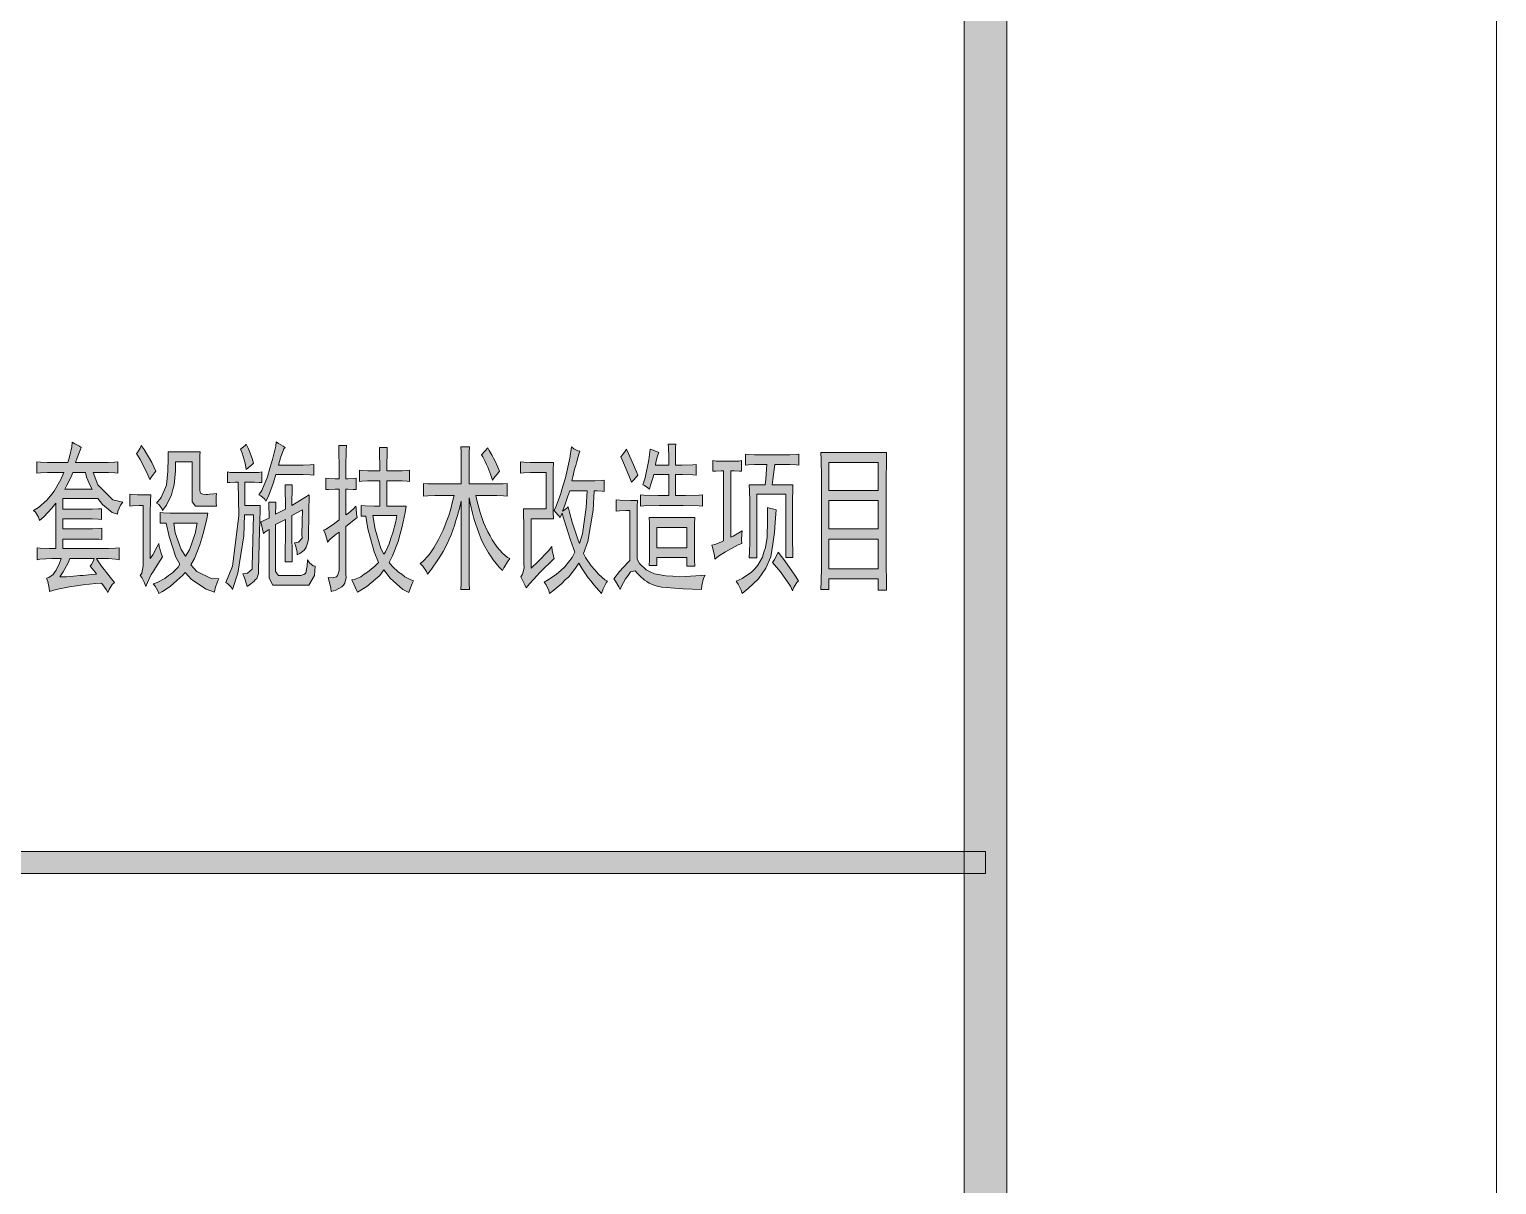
# Model space of a CAD drawing. Header units: millimetres. Extents: x 261 to 114907, y 32 to 1998430.
# Drawn here: x 111462 to 114907, y 1935762 to 1938473 of the extents above; entities that cross this region are included whole.
import ezdxf

# ---------------------------------------------------------------- set-up
doc = ezdxf.new("R2010")
doc.units = ezdxf.units.MM

msp = doc.modelspace()

# ---------------------------------------------------------------- hatches: boundary and pattern name
h = msp.add_hatch(color=0)
h.dxf.hatch_style = 2
h.paths.add_polyline_path([(113756.8, 1928283.3), (113656.8, 1928383.3), (113656.8, 1997179.3), (113756.8, 1997279.2)])
h = msp.add_hatch(color=0)
h.paths.add_polyline_path([(111584.1, 1937492), (111581.1, 1937485.5), (111574.6, 1937467.9), (111570.8, 1937456.7), (111639.3, 1937456.7), (111647.5, 1937456.7), (111662.5, 1937457.1), (111669.9, 1937458), (111669.9, 1937431.3), (111663, 1937432.1), (111647.9, 1937433), (111639.3, 1937433), (111611.7, 1937433), (111622.9, 1937404.1), (111657.8, 1937369.2), (111681.5, 1937363.2), (111675.9, 1937356.3), (111669.9, 1937342.5), (111669, 1937335.2), (111656.5, 1937339.5), (111633.7, 1937358), (111623.3, 1937372.2), (111540.6, 1937372.2), (111540.6, 1937346.8), (111602.2, 1937346.8), (111609.5, 1937346.8), (111624.2, 1937347.7), (111631.5, 1937348.1), (111631.5, 1937323.1), (111624.2, 1937324), (111609.5, 1937324.4), (111602.2, 1937324.4), (111540.6, 1937324.4), (111540.6, 1937300.7), (111603.9, 1937300.7), (111610.8, 1937300.7), (111625.1, 1937301.5), (111632.4, 1937302.4), (111632.4, 1937275.7), (111625.1, 1937276.6), (111610.8, 1937277), (111603.9, 1937277), (111540.6, 1937277), (111540.6, 1937255), (111640.6, 1937255), (111647.9, 1937255), (111664.3, 1937255.4), (111673.3, 1937256.3), (111673.3, 1937228.3), (111664.7, 1937229.6), (111648.3, 1937231.3), (111640.6, 1937231.3), (111619.9, 1937231.3), (111624.6, 1937223.5), (111634.1, 1937210.2), (111638.4, 1937204.6), (111643.2, 1937198.6), (111654.8, 1937183.5), (111661.7, 1937174.9), (111656.9, 1937170.1), (111649.2, 1937158.5), (111646.6, 1937151.2), (111642.7, 1937158.5), (111635, 1937169.7), (111631.5, 1937173.1), (111618.2, 1937172.7), (111588.9, 1937169.7), (111572.9, 1937167.5), (111556.5, 1937164.9), (111525.1, 1937158.5), (111509.6, 1937154.2), (111508.7, 1937161.5), (111505.3, 1937177), (111502.2, 1937185.2), (111508.3, 1937186.5), (111517.8, 1937193.4), (111521.6, 1937198.6), (111525.5, 1937203.7), (111533.3, 1937220.1), (111537.1, 1937231.3), (111515.2, 1937231.3), (111486.7, 1937229.6), (111480.3, 1937228.3), (111480.3, 1937256.3), (111487.2, 1937255.4), (111509.6, 1937255), (111524.7, 1937255), (111524.7, 1937361.4), (111515.2, 1937349.8), (111496.2, 1937329.1), (111486.3, 1937320.1), (111483.7, 1937328.3), (111476.8, 1937340.3), (111472.1, 1937343.8), (111483.3, 1937350.7), (111503.1, 1937367.9), (111511.7, 1937378.7), (111520.3, 1937389.5), (111536.3, 1937416.6), (111543.2, 1937433), (111512.2, 1937433), (111504.8, 1937433), (111488, 1937432.1), (111479.4, 1937431.3), (111479.4, 1937458), (111488, 1937457.1), (111504.8, 1937456.7), (111512.2, 1937456.7), (111552.2, 1937456.7), (111556.5, 1937470), (111562.1, 1937493.7), (111563, 1937504.1), (111569, 1937500.2), (111579.8, 1937494.6)])
h.paths.add_polyline_path([(111533.7, 1937188.2), (111549.6, 1937188.6), (111573.3, 1937190.4), (111580.7, 1937191.2), (111588.4, 1937191.7), (111607.8, 1937193.4), (111619.9, 1937194.2), (111616.4, 1937199.4), (111608.7, 1937208.9), (111604.8, 1937213.2), (111607.8, 1937217.1), (111613, 1937226.1), (111614.7, 1937231.3), (111557.4, 1937231.3), (111553.5, 1937221.4), (111541.5, 1937199.8)])
h.paths.add_polyline_path([(111610, 1937394.2), (111604.8, 1937402.4), (111596.6, 1937421.8), (111594, 1937433), (111563.9, 1937433), (111560, 1937422.6), (111550.5, 1937403.2), (111545.3, 1937394.2)])
h = msp.add_hatch(color=0)
h.dxf.hatch_style = 2
h.paths.add_polyline_path([(112062.4, 1937492), (112059.4, 1937488.6), (112052.1, 1937467.9), (112046.9, 1937450.6), (112096.9, 1937450.6), (112105.1, 1937450.6), (112121.5, 1937451.5), (112129.7, 1937451.9), (112129.7, 1937426.9), (112121.5, 1937427.8), (112105.1, 1937428.2), (112096.9, 1937428.2), (112040.9, 1937428.2), (112035.3, 1937409.3), (112023.7, 1937377.8), (112017.6, 1937366.2), (112014.6, 1937371.4), (112006, 1937378.7), (112000.8, 1937380.8), (112008.1, 1937391.2), (112021.1, 1937422.6), (112027.1, 1937443.3), (112033.1, 1937464), (112040.5, 1937495), (112041.8, 1937505.4), (112047.4, 1937501.1), (112057.7, 1937494.6)])
h = msp.add_hatch(color=0)
h.dxf.hatch_style = 2
h.paths.add_polyline_path([(111725, 1937496.8), (111731.9, 1937486.8), (111749.6, 1937456.7), (111759.5, 1937436), (111756.1, 1937432.1), (111749.2, 1937422.6), (111745.3, 1937416.6), (111738, 1937433.4), (111722, 1937464), (111713.4, 1937477.4), (111716, 1937480.4), (111722, 1937489.9)])
h = msp.add_hatch(color=0)
h.dxf.hatch_style = 2
h.paths.add_polyline_path([(111860.3, 1937354.1), (111852.6, 1937354.1), (111844.8, 1937364.5), (111844.4, 1937374.8), (111844.4, 1937458), (111805.2, 1937458), (111805.2, 1937437.3), (111802.2, 1937404.5), (111799.1, 1937392.9), (111796.1, 1937380.8), (111784.1, 1937356.3), (111774.6, 1937343.8), (111772.9, 1937348.9), (111766, 1937358), (111760.4, 1937361.4), (111771.6, 1937374.4), (111784.5, 1937403.2), (111785.8, 1937419.6), (111787.5, 1937436), (111788.4, 1937467), (111787.9, 1937481.7), (111862.9, 1937481.7), (111862.5, 1937473.1), (111862.1, 1937450.6), (111862.1, 1937437.3), (111862.1, 1937397.2), (111862.1, 1937391.2), (111864.2, 1937384.3), (111866.8, 1937383), (111869.4, 1937382.1), (111876.3, 1937381.3), (111880.6, 1937381.7), (111885.3, 1937382.1), (111895.2, 1937383), (111901.3, 1937383.9), (111900.4, 1937376.5), (111900.4, 1937361.4), (111901.3, 1937354.1)])
h = msp.add_hatch(color=0)
h.dxf.hatch_style = 2
h.paths.add_polyline_path([(111971.5, 1937499.8), (111976.3, 1937488.6), (111984.9, 1937466.2), (111988.3, 1937455), (111984.4, 1937451.5), (111975.8, 1937444.2), (111971.5, 1937440.3), (111968.5, 1937455), (111961.6, 1937478.7), (111958.2, 1937487.7), (111961.6, 1937490.7), (111968.5, 1937496.8)])
h = msp.add_hatch(color=0)
h.dxf.hatch_style = 2
h.paths.add_polyline_path([(112228.8, 1937354.1), (112229.2, 1937348.9), (112230.5, 1937335.6), (112231.4, 1937327.4), (112224.9, 1937322.2), (112212.4, 1937311.9), (112205.5, 1937306.7), (112205.5, 1937195.5), (112205.9, 1937186.5), (112202.9, 1937173.1), (112199.5, 1937168.8), (112195.6, 1937164.5), (112181.4, 1937156.8), (112170.6, 1937154.2), (112169.7, 1937161.5), (112166.3, 1937177.9), (112163.7, 1937186.5), (112172.8, 1937186.1), (112183.5, 1937188.6), (112185.7, 1937191.7), (112187.4, 1937195.1), (112189.6, 1937202.9), (112189.6, 1937207.2), (112189.6, 1937293.4), (112182.2, 1937288.2), (112168.4, 1937276.6), (112162, 1937269.7), (112160.7, 1937277.8), (112155.9, 1937292.1), (112152.9, 1937297.7), (112157.2, 1937299.4), (112175.8, 1937311), (112189.6, 1937321.8), (112189.6, 1937394.2), (112180.1, 1937394.2), (112164.6, 1937393.3), (112158.5, 1937392.9), (112158.5, 1937419.6), (112164.6, 1937418.8), (112180.1, 1937417.9), (112189.6, 1937417.9), (112189.6, 1937444.6), (112189.1, 1937483.8), (112188.7, 1937496.8), (112206.4, 1937496.8), (112205.9, 1937485.5), (112205.5, 1937446.3), (112205.5, 1937417.9), (112210.2, 1937417.9), (112222.3, 1937418.8), (112229.6, 1937419.6), (112229.6, 1937392.9), (112222.3, 1937393.3), (112210.2, 1937394.2), (112205.5, 1937394.2), (112205.5, 1937333.4), (112211.5, 1937337.7), (112223.2, 1937348.1)])
h = msp.add_hatch(color=0)
h.paths.add_polyline_path([(112241.3, 1937355.8), (112250.3, 1937355), (112272.3, 1937354.1), (112284.8, 1937354.1), (112284.8, 1937413.6), (112264.1, 1937413.6), (112256.4, 1937413.6), (112243, 1937412.7), (112237.4, 1937412.3), (112237.4, 1937438.6), (112244.3, 1937438.1), (112256.8, 1937437.3), (112262.4, 1937437.3), (112284.8, 1937437.3), (112284.8, 1937448.5), (112284.4, 1937476.1), (112283.9, 1937492), (112302.5, 1937492), (112302, 1937478.7), (112301.6, 1937451.5), (112301.6, 1937437.3), (112332.6, 1937437.3), (112337.8, 1937437.3), (112349, 1937438.1), (112355, 1937438.6), (112355, 1937412.3), (112349, 1937412.7), (112337.8, 1937413.6), (112332.6, 1937413.6), (112301.6, 1937413.6), (112301.6, 1937354.1), (112346.8, 1937354.1), (112344.7, 1937339.5), (112337.8, 1937306.7), (112332.6, 1937289), (112327.9, 1937271.4), (112315, 1937237.8), (112306.8, 1937222.3), (112314.1, 1937213.2), (112328.7, 1937199.4), (112336.5, 1937194.2), (112343.8, 1937188.6), (112357.6, 1937181.3), (112364.1, 1937179.2), (112360.6, 1937172.7), (112355.5, 1937158.5), (112353.3, 1937151.2), (112338.7, 1937158.5), (112309.4, 1937185.2), (112294.7, 1937204.6), (112285.2, 1937191.7), (112254.2, 1937165.8), (112232.2, 1937152.4), (112230.5, 1937156.8), (112223.6, 1937171), (112218.9, 1937180.9), (112225.3, 1937182.2), (112240.4, 1937188.6), (112248.2, 1937194.2), (112256.4, 1937199.4), (112273.2, 1937213.2), (112282.2, 1937222.3), (112271.9, 1937246.8), (112257.2, 1937300.7), (112252.5, 1937330.4), (112241.3, 1937330.4)])
h.paths.add_polyline_path([(112268.8, 1937332.1), (112274.4, 1937300.3), (112287.4, 1937255), (112294.7, 1937241.6), (112298.6, 1937247.2), (112306.8, 1937265.8), (112311.1, 1937278.7), (112315.4, 1937291.2), (112322.3, 1937317.9), (112324.9, 1937332.1)])
h = msp.add_hatch(color=0)
h.dxf.hatch_style = 2
h.paths.add_polyline_path([(112476.1, 1937406.3), (112476.1, 1937434.3), (112476.1, 1937451.9), (112475.7, 1937481.7), (112475.3, 1937493.7), (112495.5, 1937493.7), (112495.1, 1937480.4), (112494.6, 1937450.6), (112494.6, 1937434.3), (112494.6, 1937406.3), (112550.7, 1937406.3), (112558.4, 1937406.3), (112574.8, 1937406.7), (112583.8, 1937407.6), (112583.8, 1937377.8), (112575.2, 1937378.7), (112559.3, 1937379.5), (112551.5, 1937379.5), (112510.6, 1937379.5), (112513.6, 1937365.3), (112520.5, 1937339.5), (112524.4, 1937327.4), (112528.7, 1937315.8), (112538.2, 1937294.2), (112543.8, 1937284.3), (112548.9, 1937274.8), (112560.6, 1937258), (112567, 1937251.1), (112573.1, 1937244.2), (112584.7, 1937233.9), (112589.9, 1937231.3), (112584.7, 1937223.5), (112576.1, 1937209.8), (112573.1, 1937202.9), (112564.9, 1937211.1), (112551.1, 1937227.9), (112545.5, 1937236.5), (112539.9, 1937244.7), (112528.7, 1937265.3), (112523.1, 1937277), (112517.9, 1937289), (112509.3, 1937313.2), (112505.9, 1937325.2), (112502.4, 1937337.7), (112496.8, 1937361.4), (112494.6, 1937373.5), (112494.6, 1937210.2), (112494.6, 1937199.4), (112495.1, 1937173.1), (112495.5, 1937158.5), (112475.3, 1937158.5), (112475.7, 1937173.1), (112476.1, 1937199.4), (112476.1, 1937210.2), (112476.1, 1937366.2), (112473.5, 1937355), (112467.1, 1937332.1), (112463.6, 1937320.1), (112460.2, 1937308.4), (112452.4, 1937286.9), (112448.1, 1937277), (112443.8, 1937267.5), (112433.5, 1937247.7), (112427.4, 1937237.8), (112421.4, 1937227.9), (112406.3, 1937205.9), (112396.8, 1937194.2), (112394.2, 1937200.7), (112385.6, 1937213.2), (112380, 1937219.2), (112386.1, 1937224.4), (112399, 1937238.6), (112405.4, 1937247.2), (112411.9, 1937256.3), (112423.1, 1937276.1), (112428.3, 1937286.9), (112433.5, 1937297.7), (112442.5, 1937320.5), (112446.8, 1937332.6), (112450.7, 1937345.1), (112456.7, 1937368.3), (112459.3, 1937379.5), (112421.8, 1937379.5), (112414.5, 1937379.5), (112397.7, 1937378.7), (112387.8, 1937377.8), (112387.8, 1937407.6), (112397.7, 1937406.7), (112414.1, 1937406.3), (112421, 1937406.3)])
h = msp.add_hatch(color=0)
h.dxf.hatch_style = 2
h.paths.add_polyline_path([(112538.2, 1937490.7), (112542, 1937484.7), (112548.5, 1937473.1), (112551.5, 1937467), (112555, 1937461), (112561.9, 1937445.5), (112565.7, 1937436), (112560.1, 1937429.1), (112552, 1937418.8), (112549.8, 1937414.9), (112545.5, 1937426.9), (112538.2, 1937445.5), (112535.2, 1937451.9), (112532.1, 1937458.8), (112527, 1937470), (112523.9, 1937474.3)])
h = msp.add_hatch(color=0)
h.paths.add_polyline_path([(112763.5, 1937242.9), (112767.8, 1937233.5), (112781.2, 1937214.1), (112789.8, 1937204.6), (112798.4, 1937194.7), (112813.5, 1937181.3), (112819.6, 1937177.9), (112816.5, 1937174), (112809.2, 1937159.8), (112805.3, 1937149.4), (112799.7, 1937155.5), (112787.2, 1937169.7), (112780.8, 1937177.9), (112774.3, 1937186.1), (112760.1, 1937207.2), (112751.9, 1937220.5), (112744.6, 1937208.9), (112728.6, 1937188.6), (112720.4, 1937180.9), (112712.3, 1937172.7), (112693.7, 1937156.8), (112683.4, 1937149.4), (112681.7, 1937156.3), (112675.2, 1937169.7), (112670.9, 1937176.1), (112680.4, 1937180.9), (112699.8, 1937194.2), (112709.7, 1937202.9), (112719.6, 1937211.9), (112736.4, 1937233.5), (112742.9, 1937246), (112739.4, 1937255), (112732.1, 1937276.6), (112727.8, 1937289), (112723.9, 1937301.5), (112716.1, 1937326.1), (112712.7, 1937337.7), (112708.4, 1937327.4), (112704.1, 1937332.6), (112696.7, 1937340.8), (112694.2, 1937343.8), (112698.5, 1937352.8), (112708.8, 1937381.3), (112714.8, 1937401.1), (112720.9, 1937420.5), (112731.2, 1937467), (112735.1, 1937493.7), (112740.3, 1937489), (112750.2, 1937483.8), (112754.5, 1937483.4), (112751.9, 1937476.1), (112747.2, 1937459.3), (112745, 1937449.8), (112742.4, 1937440.7), (112738.1, 1937422.6), (112736, 1937413.6), (112780.3, 1937413.6), (112789.8, 1937413.6), (112805.3, 1937414.4), (112811.4, 1937414.9), (112811.4, 1937388.2), (112807.1, 1937389), (112795.4, 1937389.9), (112788.5, 1937389.9), (112785.9, 1937344.6), (112773.5, 1937271)])
h.paths.add_polyline_path([(112713.6, 1937342.5), (112717.9, 1937344.6), (112724.3, 1937349.8), (112726.9, 1937352.8), (112730.4, 1937340.3), (112736.8, 1937316.2), (112740.3, 1937304.6), (112744.1, 1937292.9), (112750.6, 1937274), (112753.6, 1937266.6), (112761, 1937289), (112769.6, 1937350.7), (112771.7, 1937389.9), (112730.8, 1937389.9), (112726.5, 1937377.8), (112718.3, 1937354.1)])
h = msp.add_hatch(color=0)
h.dxf.hatch_style = 2
h.paths.add_polyline_path([(112890.7, 1937426.9), (112887.2, 1937422.6), (112879.5, 1937414.4), (112875.6, 1937410.6), (112869.5, 1937426.1), (112857, 1937455.8), (112850.6, 1937470), (112854.5, 1937474.3), (112860.9, 1937483.4), (112863.9, 1937487.7), (112874.7, 1937464), (112888.1, 1937433.4)])
h = msp.add_hatch(color=0)
h.dxf.hatch_style = 2
h.paths.add_polyline_path([(112939.8, 1937480.4), (112937.2, 1937472.2), (112933.3, 1937457.1), (112932.5, 1937450.6), (112963.1, 1937450.6), (112963.1, 1937468.3), (112962.6, 1937492.9), (112962.2, 1937499.8), (112979.9, 1937499.8), (112979.4, 1937492), (112979, 1937467.9), (112979, 1937450.6), (112994.9, 1937450.6), (113019.5, 1937451.5), (113027.7, 1937451.9), (113027.7, 1937426.9), (113019.9, 1937427.8), (112995.4, 1937428.2), (112979, 1937428.2), (112979, 1937379.5), (113002.3, 1937379.5), (113034.6, 1937380), (113042.8, 1937380.8), (113042.8, 1937354.1), (113034.6, 1937355), (112997.5, 1937355.8), (112969.1, 1937355.8), (112941.1, 1937355.8), (112904.9, 1937355), (112897.1, 1937354.1), (112897.1, 1937380.8), (112904.9, 1937380), (112938.1, 1937379.5), (112963.1, 1937379.5), (112963.1, 1937428.2), (112928.2, 1937428.2), (112925.6, 1937420), (112920.4, 1937403.2), (112918.2, 1937394.2), (112914.4, 1937397.2), (112906.2, 1937402.4), (112902.3, 1937404.5), (112907.9, 1937420.9), (112916.5, 1937462.7), (112920, 1937487.7), (112924.7, 1937486.4), (112934.2, 1937482.5)])
h = msp.add_hatch(color=0)
h.dxf.hatch_style = 2
h.paths.add_polyline_path([(113240.6, 1937474.3), (113247.5, 1937474.3), (113262.1, 1937475.2), (113269, 1937476.1), (113269, 1937450.6), (113262.1, 1937451.5), (113247.5, 1937451.9), (113240.6, 1937451.9), (113212.1, 1937451.9), (113210.8, 1937440.3), (113207.8, 1937416.6), (113205.7, 1937404.5), (113254.8, 1937404.5), (113254.4, 1937393.3), (113253.9, 1937369.2), (113253.9, 1937355.8), (113253.9, 1937281.7), (113253.9, 1937271.8), (113254.4, 1937248.1), (113254.8, 1937233.9), (113238, 1937233.9), (113238, 1937382.6), (113170.3, 1937382.6), (113170.3, 1937232.6), (113152.2, 1937232.6), (113153.1, 1937246), (113153.5, 1937269.7), (113153.5, 1937280), (113153.5, 1937355.8), (113153.5, 1937367), (113153.1, 1937391.2), (113152.2, 1937404.5), (113189.7, 1937404.5), (113191, 1937417.5), (113192.7, 1937441.2), (113193.2, 1937451.9), (113171.2, 1937451.9), (113164.3, 1937451.9), (113150.5, 1937451.5), (113143.6, 1937450.6), (113143.6, 1937476.1), (113150.5, 1937475.2), (113164.3, 1937474.3), (113171.2, 1937474.3)])
h = msp.add_hatch(color=0)
h.paths.add_polyline_path([(113474.6, 1937480.4), (113474.1, 1937458.8), (113473.7, 1937417.9), (113473.7, 1937398.9), (113473.7, 1937225.3), (113473.7, 1937214.1), (113474.1, 1937180), (113474.6, 1937156.8), (113455.2, 1937156.8), (113455.2, 1937183.5), (113339.2, 1937183.5), (113339.2, 1937158.5), (113320.7, 1937158.5), (113321.1, 1937178.3), (113321.6, 1937210.2), (113321.6, 1937222.3), (113321.6, 1937398.9), (113321.6, 1937423.1), (113321.1, 1937464), (113320.7, 1937480.4)])
h.paths.add_polyline_path([(113455.2, 1937207.2), (113455.2, 1937277), (113339.2, 1937277), (113339.2, 1937207.2)])
h.paths.add_polyline_path([(113455.2, 1937300.7), (113455.2, 1937367.5), (113339.2, 1937367.5), (113339.2, 1937300.7)])
h.paths.add_polyline_path([(113455.2, 1937391.2), (113455.2, 1937456.7), (113339.2, 1937456.7), (113339.2, 1937391.2)])
h = msp.add_hatch(color=0)
h.dxf.hatch_style = 2
h.paths.add_polyline_path([(112008.1, 1937409.3), (112002.1, 1937409.7), (111990.5, 1937410.6), (111984.9, 1937410.6), (111968.1, 1937410.6), (111968.1, 1937355.8), (112004.3, 1937355.8), (112003.8, 1937346.8), (112003, 1937317.1), (112002.5, 1937296.4), (112000, 1937204.6), (112000, 1937196.4), (111996.5, 1937184.3), (111992.6, 1937180.9), (111989.2, 1937177), (111979.3, 1937169.7), (111973.2, 1937165.8), (111971.9, 1937171), (111967.2, 1937186.1), (111963.3, 1937195.5), (111974.1, 1937196.8), (111984.9, 1937205.9), (111984.9, 1937213.2), (111988.3, 1937333.4), (111967.2, 1937333.4), (111965.5, 1937284.3), (111951.7, 1937196.8), (111939.2, 1937158.5), (111935.7, 1937163.7), (111928, 1937171.8), (111923.3, 1937174.9), (111938.8, 1937213.2), (111953.8, 1937331.3), (111952.6, 1937410.6), (111945.7, 1937410.6), (111932.7, 1937409.7), (111927.1, 1937409.3), (111927.1, 1937434.3), (111934, 1937433.4), (111954.3, 1937433), (111967.2, 1937433), (111980.1, 1937433), (112000.8, 1937433.4), (112008.1, 1937434.3)])
h = msp.add_hatch(color=0)
h.dxf.hatch_style = 2
h.paths.add_polyline_path([(112692.4, 1937456.7), (112692, 1937439.4), (112691.6, 1937405.4), (112691.6, 1937388.2), (112691.6, 1937371.4), (112692, 1937339.5), (112692.4, 1937324.4), (112639.9, 1937324.4), (112639.9, 1937208.9), (112656.2, 1937223.5), (112680.8, 1937249), (112688.6, 1937259.3), (112689.9, 1937250.3), (112692.4, 1937236.5), (112694.2, 1937231.3), (112685.5, 1937223.1), (112669.2, 1937206.7), (112661, 1937198.6), (112653.2, 1937190.4), (112636.9, 1937172.7), (112628.2, 1937162.8), (112625.6, 1937169.7), (112619.2, 1937182.2), (112615.7, 1937188.2), (112619.6, 1937194.2), (112623.5, 1937209.8), (112623.1, 1937219.2), (112623.1, 1937300.7), (112623.1, 1937311), (112622.6, 1937335.2), (112622.2, 1937348.1), (112675.2, 1937348.1), (112675.2, 1937433), (112645.9, 1937433), (112638.6, 1937433), (112623.1, 1937432.1), (112614.9, 1937431.3), (112614.9, 1937458), (112623.1, 1937457.1), (112638.6, 1937456.7), (112645.9, 1937456.7)])
h = msp.add_hatch(color=0)
h.dxf.hatch_style = 2
h.paths.add_polyline_path([(113134.6, 1937266.6), (113126.4, 1937263.2), (113110.4, 1937255), (113103.5, 1937251.1), (113096.2, 1937247.2), (113080.3, 1937236.5), (113071.6, 1937229.6), (113070.4, 1937238.6), (113066.9, 1937255), (113064.3, 1937262.3), (113071.6, 1937264.5), (113085.4, 1937269.7), (113091.9, 1937272.7), (113091.9, 1937437.3), (113086.3, 1937437.3), (113073.8, 1937436.4), (113066.9, 1937436), (113066.9, 1937461), (113074.7, 1937460.1), (113091.9, 1937459.7), (113101.8, 1937459.7), (113111.3, 1937459.7), (113127.7, 1937460.1), (113133.7, 1937461), (113133.7, 1937436), (113129, 1937436.4), (113116.5, 1937437.3), (113108.7, 1937437.3), (113108.7, 1937281.7), (113114.7, 1937283.9), (113128.1, 1937291.2), (113135.4, 1937296.4), (113134.6, 1937289), (113134.1, 1937274)])
h = msp.add_hatch(color=0)
h.dxf.hatch_style = 2
h.paths.add_polyline_path([(112024.9, 1937326.1), (112024.9, 1937334.3), (112024.5, 1937352.8), (112024.1, 1937363.2), (112040.9, 1937363.2), (112040.5, 1937353.7), (112040, 1937339.5), (112040, 1937335.2), (112063.3, 1937346.8), (112063.3, 1937361), (112062.9, 1937389.9), (112062.4, 1937404.5), (112079.2, 1937404.5), (112078.8, 1937391.2), (112078.4, 1937367), (112078.4, 1937355.8), (112119.3, 1937380.8), (112118.9, 1937369.6), (112118.5, 1937350.7), (112118.5, 1937342.5), (112117.6, 1937277), (112116.3, 1937269.7), (112112.4, 1937258), (112109.4, 1937254.1), (112106.4, 1937249.8), (112096.9, 1937242.9), (112090.9, 1937239.9), (112090.9, 1937247.2), (112087.4, 1937261.5), (112084.4, 1937268.4), (112093.9, 1937269.7), (112102.5, 1937279.1), (112102.1, 1937287.3), (112103.4, 1937345.5), (112078.4, 1937332.1), (112078.4, 1937292.1), (112078.8, 1937237.8), (112079.2, 1937223.5), (112062.4, 1937223.5), (112062.9, 1937241.6), (112063.3, 1937291.2), (112063.3, 1937323.1), (112040, 1937311), (112040, 1937210.2), (112040, 1937200.7), (112047.4, 1937191.2), (112055.1, 1937191.2), (112096, 1937191.2), (112099.9, 1937191.2), (112106.4, 1937193.4), (112109, 1937195.5), (112111.6, 1937197.7), (112114.6, 1937214.1), (112115.4, 1937228.3), (112119.7, 1937221.4), (112128.4, 1937214.1), (112133.5, 1937213.2), (112131.4, 1937191.2), (112118.5, 1937168.8), (112107.7, 1937168.8), (112042.6, 1937168.8), (112033.6, 1937168.8), (112024.9, 1937185.2), (112024.9, 1937201.6), (112024.9, 1937299.4), (112021.9, 1937297.7), (112015, 1937293.4), (112011.6, 1937290.3), (112006, 1937317.1)])
h = msp.add_hatch(color=0)
h.dxf.hatch_style = 2
h.paths.add_polyline_path([(111747, 1937380.8), (111746.6, 1937367.5), (111746.1, 1937337.7), (111746.1, 1937321.8), (111746.1, 1937231.3), (111752.2, 1937239.9), (111761.7, 1937258), (111766, 1937266.6), (111767.3, 1937259.3), (111771.6, 1937243.8), (111774.6, 1937235.6), (111769, 1937226.6), (111758.2, 1937209.8), (111753.5, 1937201.6), (111748.3, 1937193.4), (111739.7, 1937175.3), (111735.8, 1937165.8), (111732.4, 1937174), (111725.9, 1937186.5), (111722.4, 1937191.2), (111725.9, 1937196.8), (111729.3, 1937214.1), (111729.3, 1937225.3), (111729.3, 1937355.8), (111719.9, 1937355.8), (111704.3, 1937355), (111698.3, 1937354.1), (111698.3, 1937382.6), (111703.9, 1937381.7), (111716, 1937380.8), (111722.4, 1937380.8)])
h = msp.add_hatch(color=0)
h.dxf.hatch_style = 2
h.paths.add_polyline_path([(112834.6, 1937183.5), (112848, 1937200.7), (112867, 1937222.3), (112872.1, 1937226.6), (112872.1, 1937343.8), (112863.5, 1937343.8), (112847.6, 1937342.9), (112840.2, 1937342.5), (112840.2, 1937369.2), (112848.9, 1937368.3), (112873.9, 1937367.5), (112889.8, 1937367.5), (112889.4, 1937353.7), (112888.9, 1937331.3), (112888.9, 1937323.1), (112888.9, 1937229.6), (112895, 1937219.2), (112910.5, 1937204.6), (112920, 1937199.8), (112929.9, 1937195.5), (112956.2, 1937190.4), (112972.5, 1937189.5), (112989.3, 1937188.6), (113026.8, 1937190.4), (113048.4, 1937192.5), (113044.9, 1937185.2), (113040.6, 1937168), (113040.2, 1937158.5), (112997.5, 1937159.8), (112946.7, 1937163.7), (112938.9, 1937165.8), (112930.7, 1937168), (112917.4, 1937173.6), (112912.2, 1937177), (112906.6, 1937180.5), (112895.8, 1937189.9), (112890.2, 1937196.4), (112884.6, 1937202.4), (112873.4, 1937200.3), (112867.8, 1937191.7), (112861.8, 1937183.5), (112852.3, 1937166.7), (112848.9, 1937158.5), (112845.8, 1937164.9), (112838.5, 1937177.9)])
h = msp.add_hatch(color=0)
h.paths.add_polyline_path([(111769.4, 1937339.5), (111776.7, 1937338.6), (111792.7, 1937337.7), (111801.3, 1937337.7), (111881.5, 1937337.7), (111878.9, 1937324.4), (111871.5, 1937295.1), (111866.8, 1937279.1), (111862.1, 1937263.2), (111849.6, 1937231.7), (111841.4, 1937216.2), (111855.6, 1937200.7), (111888.8, 1937184.3), (111907.3, 1937183.5), (111903.9, 1937177), (111898.3, 1937161.5), (111896.5, 1937152.4), (111877.6, 1937159.3), (111843.1, 1937182.2), (111828, 1937198.6), (111822.4, 1937192.5), (111808.6, 1937179.6), (111800.4, 1937172.7), (111792.7, 1937165.4), (111775, 1937154.2), (111766, 1937149.4), (111764.2, 1937155.5), (111757.3, 1937166.7), (111752.6, 1937171.8), (111762.1, 1937174.9), (111780.6, 1937184.3), (111789.2, 1937191.2), (111798.3, 1937197.7), (111811.2, 1937211.1), (111815.5, 1937217.9), (111806, 1937234.8), (111790.1, 1937283), (111783.6, 1937314), (111769.4, 1937314)])
h.paths.add_polyline_path([(111828.9, 1937236.9), (111837.9, 1937252), (111851.7, 1937290.3), (111856.5, 1937314), (111801.3, 1937314), (111804.7, 1937291.2), (111818.5, 1937252.4)])
h = msp.add_hatch(color=0)
h.dxf.hatch_style = 2
h.paths.add_polyline_path([(113215.6, 1937345.5), (113214.7, 1937336.4), (113213, 1937315.8), (113212.1, 1937303.7), (113211.3, 1937292.1), (113207.8, 1937265.3), (113205.2, 1937250.3), (113203.1, 1937235.6), (113191.4, 1937208.5), (113182.8, 1937196.4), (113173.8, 1937183.9), (113150.1, 1937160.6), (113135.4, 1937149.4), (113133.3, 1937156.8), (113126.4, 1937171), (113121.2, 1937177.9), (113135.9, 1937184.3), (113157.8, 1937199.4), (113165.2, 1937207.2), (113172.5, 1937215.4), (113183.3, 1937234.8), (113186.7, 1937246), (113190.1, 1937257.2), (113194, 1937281.3), (113194.5, 1937294.2), (113194.9, 1937307.1), (113195.3, 1937335.6), (113195.3, 1937351.1), (113199.6, 1937349.8), (113210, 1937346.8)])
h = msp.add_hatch(color=0)
h.paths.add_polyline_path([(113024.2, 1937327.4), (113023.8, 1937312.7), (113023.4, 1937283.9), (113023.4, 1937269.7), (113023.4, 1937255.4), (113023.8, 1937227.4), (113024.2, 1937213.2), (113005.7, 1937213.2), (113005.7, 1937233.9), (112935.5, 1937233.9), (112935.5, 1937214.9), (112917.4, 1937214.9), (112917.8, 1937228.7), (112918.2, 1937257.2), (112918.2, 1937271.4), (112918.2, 1937285.2), (112917.8, 1937313.6), (112917.4, 1937327.4)])
h.paths.add_polyline_path([(113005.7, 1937256.3), (113005.7, 1937303.7), (112935.5, 1937303.7), (112935.5, 1937256.3)])
h = msp.add_hatch(color=0)
h.dxf.hatch_style = 2
h.paths.add_polyline_path([(113219.9, 1937246), (113235.8, 1937226.1), (113259.5, 1937192.5), (113268.1, 1937179.2), (113263.8, 1937174.9), (113256.5, 1937162.8), (113253.9, 1937155.5), (113249.2, 1937166.7), (113225.5, 1937199.8), (113206.5, 1937222.3), (113211.3, 1937228.7), (113217.7, 1937240.8)])
h = msp.add_hatch(color=0)
h.dxf.hatch_style = 2
h.paths.add_polyline_path([(107700.3, 1936492.3), (107700.3, 1936544), (113706.8, 1936544), (113706.8, 1936492.3)])

# ---------------------------------------------------------------- linework, layer by layer
at = {"color": 0, "lineweight": 0}
for points in [[(114906.9, 1927132.8), (114906.9, 1998429.8), (13963.2, 1998429.8), (13963.2, 1927132.8)], [(113756.8, 1928283.3), (113656.8, 1928383.3), (113656.8, 1997179.3), (113756.8, 1997279.2)], [(111584.1, 1937492), (111581.1, 1937485.5), (111574.6, 1937467.9), (111570.8, 1937456.7), (111639.3, 1937456.7), (111647.5, 1937456.7), (111662.5, 1937457.1), (111669.9, 1937458), (111669.9, 1937431.3), (111663, 1937432.1), (111647.9, 1937433), (111639.3, 1937433), (111611.7, 1937433), (111622.9, 1937404.1), (111657.8, 1937369.2), (111681.5, 1937363.2), (111675.9, 1937356.3), (111669.9, 1937342.5), (111669, 1937335.2), (111656.5, 1937339.5), (111633.7, 1937358), (111623.3, 1937372.2), (111540.6, 1937372.2), (111540.6, 1937346.8), (111602.2, 1937346.8), (111609.5, 1937346.8), (111624.2, 1937347.7), (111631.5, 1937348.1), (111631.5, 1937323.1), (111624.2, 1937324), (111609.5, 1937324.4), (111602.2, 1937324.4), (111540.6, 1937324.4), (111540.6, 1937300.7), (111603.9, 1937300.7), (111610.8, 1937300.7), (111625.1, 1937301.5), (111632.4, 1937302.4), (111632.4, 1937275.7), (111625.1, 1937276.6), (111610.8, 1937277), (111603.9, 1937277), (111540.6, 1937277), (111540.6, 1937255), (111640.6, 1937255), (111647.9, 1937255), (111664.3, 1937255.4), (111673.3, 1937256.3), (111673.3, 1937228.3), (111664.7, 1937229.6), (111648.3, 1937231.3), (111640.6, 1937231.3), (111619.9, 1937231.3), (111624.6, 1937223.5), (111634.1, 1937210.2), (111638.4, 1937204.6), (111643.2, 1937198.6), (111654.8, 1937183.5), (111661.7, 1937174.9), (111656.9, 1937170.1), (111649.2, 1937158.5), (111646.6, 1937151.2), (111642.7, 1937158.5), (111635, 1937169.7), (111631.5, 1937173.1), (111618.2, 1937172.7), (111588.9, 1937169.7), (111572.9, 1937167.5), (111556.5, 1937164.9), (111525.1, 1937158.5), (111509.6, 1937154.2), (111508.7, 1937161.5), (111505.3, 1937177), (111502.2, 1937185.2), (111508.3, 1937186.5), (111517.8, 1937193.4), (111521.6, 1937198.6), (111525.5, 1937203.7), (111533.3, 1937220.1), (111537.1, 1937231.3), (111515.2, 1937231.3), (111486.7, 1937229.6), (111480.3, 1937228.3), (111480.3, 1937256.3), (111487.2, 1937255.4), (111509.6, 1937255), (111524.7, 1937255), (111524.7, 1937361.4), (111515.2, 1937349.8), (111496.2, 1937329.1), (111486.3, 1937320.1), (111483.7, 1937328.3), (111476.8, 1937340.3), (111472.1, 1937343.8), (111483.3, 1937350.7), (111503.1, 1937367.9), (111511.7, 1937378.7), (111520.3, 1937389.5), (111536.3, 1937416.6), (111543.2, 1937433), (111512.2, 1937433), (111504.8, 1937433), (111488, 1937432.1), (111479.4, 1937431.3), (111479.4, 1937458), (111488, 1937457.1), (111504.8, 1937456.7), (111512.2, 1937456.7), (111552.2, 1937456.7), (111556.5, 1937470), (111562.1, 1937493.7), (111563, 1937504.1), (111569, 1937500.2), (111579.8, 1937494.6)], [(112062.4, 1937492), (112059.4, 1937488.6), (112052.1, 1937467.9), (112046.9, 1937450.6), (112096.9, 1937450.6), (112105.1, 1937450.6), (112121.5, 1937451.5), (112129.7, 1937451.9), (112129.7, 1937426.9), (112121.5, 1937427.8), (112105.1, 1937428.2), (112096.9, 1937428.2), (112040.9, 1937428.2), (112035.3, 1937409.3), (112023.7, 1937377.8), (112017.6, 1937366.2), (112014.6, 1937371.4), (112006, 1937378.7), (112000.8, 1937380.8), (112008.1, 1937391.2), (112021.1, 1937422.6), (112027.1, 1937443.3), (112033.1, 1937464), (112040.5, 1937495), (112041.8, 1937505.4), (112047.4, 1937501.1), (112057.7, 1937494.6)], [(111725, 1937496.8), (111731.9, 1937486.8), (111749.6, 1937456.7), (111759.5, 1937436), (111756.1, 1937432.1), (111749.2, 1937422.6), (111745.3, 1937416.6), (111738, 1937433.4), (111722, 1937464), (111713.4, 1937477.4), (111716, 1937480.4), (111722, 1937489.9)], [(111860.3, 1937354.1), (111852.6, 1937354.1), (111844.8, 1937364.5), (111844.4, 1937374.8), (111844.4, 1937458), (111805.2, 1937458), (111805.2, 1937437.3), (111802.2, 1937404.5), (111799.1, 1937392.9), (111796.1, 1937380.8), (111784.1, 1937356.3), (111774.6, 1937343.8), (111772.9, 1937348.9), (111766, 1937358), (111760.4, 1937361.4), (111771.6, 1937374.4), (111784.5, 1937403.2), (111785.8, 1937419.6), (111787.5, 1937436), (111788.4, 1937467), (111787.9, 1937481.7), (111862.9, 1937481.7), (111862.5, 1937473.1), (111862.1, 1937450.6), (111862.1, 1937437.3), (111862.1, 1937397.2), (111862.1, 1937391.2), (111864.2, 1937384.3), (111866.8, 1937383), (111869.4, 1937382.1), (111876.3, 1937381.3), (111880.6, 1937381.7), (111885.3, 1937382.1), (111895.2, 1937383), (111901.3, 1937383.9), (111900.4, 1937376.5), (111900.4, 1937361.4), (111901.3, 1937354.1)], [(111971.5, 1937499.8), (111976.3, 1937488.6), (111984.9, 1937466.2), (111988.3, 1937455), (111984.4, 1937451.5), (111975.8, 1937444.2), (111971.5, 1937440.3), (111968.5, 1937455), (111961.6, 1937478.7), (111958.2, 1937487.7), (111961.6, 1937490.7), (111968.5, 1937496.8)], [(112228.8, 1937354.1), (112229.2, 1937348.9), (112230.5, 1937335.6), (112231.4, 1937327.4), (112224.9, 1937322.2), (112212.4, 1937311.9), (112205.5, 1937306.7), (112205.5, 1937195.5), (112205.9, 1937186.5), (112202.9, 1937173.1), (112199.5, 1937168.8), (112195.6, 1937164.5), (112181.4, 1937156.8), (112170.6, 1937154.2), (112169.7, 1937161.5), (112166.3, 1937177.9), (112163.7, 1937186.5), (112172.8, 1937186.1), (112183.5, 1937188.6), (112185.7, 1937191.7), (112187.4, 1937195.1), (112189.6, 1937202.9), (112189.6, 1937207.2), (112189.6, 1937293.4), (112182.2, 1937288.2), (112168.4, 1937276.6), (112162, 1937269.7), (112160.7, 1937277.8), (112155.9, 1937292.1), (112152.9, 1937297.7), (112157.2, 1937299.4), (112175.8, 1937311), (112189.6, 1937321.8), (112189.6, 1937394.2), (112180.1, 1937394.2), (112164.6, 1937393.3), (112158.5, 1937392.9), (112158.5, 1937419.6), (112164.6, 1937418.8), (112180.1, 1937417.9), (112189.6, 1937417.9), (112189.6, 1937444.6), (112189.1, 1937483.8), (112188.7, 1937496.8), (112206.4, 1937496.8), (112205.9, 1937485.5), (112205.5, 1937446.3), (112205.5, 1937417.9), (112210.2, 1937417.9), (112222.3, 1937418.8), (112229.6, 1937419.6), (112229.6, 1937392.9), (112222.3, 1937393.3), (112210.2, 1937394.2), (112205.5, 1937394.2), (112205.5, 1937333.4), (112211.5, 1937337.7), (112223.2, 1937348.1)], [(112241.3, 1937355.8), (112250.3, 1937355), (112272.3, 1937354.1), (112284.8, 1937354.1), (112284.8, 1937413.6), (112264.1, 1937413.6), (112256.4, 1937413.6), (112243, 1937412.7), (112237.4, 1937412.3), (112237.4, 1937438.6), (112244.3, 1937438.1), (112256.8, 1937437.3), (112262.4, 1937437.3), (112284.8, 1937437.3), (112284.8, 1937448.5), (112284.4, 1937476.1), (112283.9, 1937492), (112302.5, 1937492), (112302, 1937478.7), (112301.6, 1937451.5), (112301.6, 1937437.3), (112332.6, 1937437.3), (112337.8, 1937437.3), (112349, 1937438.1), (112355, 1937438.6), (112355, 1937412.3), (112349, 1937412.7), (112337.8, 1937413.6), (112332.6, 1937413.6), (112301.6, 1937413.6), (112301.6, 1937354.1), (112346.8, 1937354.1), (112344.7, 1937339.5), (112337.8, 1937306.7), (112332.6, 1937289), (112327.9, 1937271.4), (112315, 1937237.8), (112306.8, 1937222.3), (112314.1, 1937213.2), (112328.7, 1937199.4), (112336.5, 1937194.2), (112343.8, 1937188.6), (112357.6, 1937181.3), (112364.1, 1937179.2), (112360.6, 1937172.7), (112355.5, 1937158.5), (112353.3, 1937151.2), (112338.7, 1937158.5), (112309.4, 1937185.2), (112294.7, 1937204.6), (112285.2, 1937191.7), (112254.2, 1937165.8), (112232.2, 1937152.4), (112230.5, 1937156.8), (112223.6, 1937171), (112218.9, 1937180.9), (112225.3, 1937182.2), (112240.4, 1937188.6), (112248.2, 1937194.2), (112256.4, 1937199.4), (112273.2, 1937213.2), (112282.2, 1937222.3), (112271.9, 1937246.8), (112257.2, 1937300.7), (112252.5, 1937330.4), (112241.3, 1937330.4)], [(112476.1, 1937406.3), (112476.1, 1937434.3), (112476.1, 1937451.9), (112475.7, 1937481.7), (112475.3, 1937493.7), (112495.5, 1937493.7), (112495.1, 1937480.4), (112494.6, 1937450.6), (112494.6, 1937434.3), (112494.6, 1937406.3), (112550.7, 1937406.3), (112558.4, 1937406.3), (112574.8, 1937406.7), (112583.8, 1937407.6), (112583.8, 1937377.8), (112575.2, 1937378.7), (112559.3, 1937379.5), (112551.5, 1937379.5), (112510.6, 1937379.5), (112513.6, 1937365.3), (112520.5, 1937339.5), (112524.4, 1937327.4), (112528.7, 1937315.8), (112538.2, 1937294.2), (112543.8, 1937284.3), (112548.9, 1937274.8), (112560.6, 1937258), (112567, 1937251.1), (112573.1, 1937244.2), (112584.7, 1937233.9), (112589.9, 1937231.3), (112584.7, 1937223.5), (112576.1, 1937209.8), (112573.1, 1937202.9), (112564.9, 1937211.1), (112551.1, 1937227.9), (112545.5, 1937236.5), (112539.9, 1937244.7), (112528.7, 1937265.3), (112523.1, 1937277), (112517.9, 1937289), (112509.3, 1937313.2), (112505.9, 1937325.2), (112502.4, 1937337.7), (112496.8, 1937361.4), (112494.6, 1937373.5), (112494.6, 1937210.2), (112494.6, 1937199.4), (112495.1, 1937173.1), (112495.5, 1937158.5), (112475.3, 1937158.5), (112475.7, 1937173.1), (112476.1, 1937199.4), (112476.1, 1937210.2), (112476.1, 1937366.2), (112473.5, 1937355), (112467.1, 1937332.1), (112463.6, 1937320.1), (112460.2, 1937308.4), (112452.4, 1937286.9), (112448.1, 1937277), (112443.8, 1937267.5), (112433.5, 1937247.7), (112427.4, 1937237.8), (112421.4, 1937227.9), (112406.3, 1937205.9), (112396.8, 1937194.2), (112394.2, 1937200.7), (112385.6, 1937213.2), (112380, 1937219.2), (112386.1, 1937224.4), (112399, 1937238.6), (112405.4, 1937247.2), (112411.9, 1937256.3), (112423.1, 1937276.1), (112428.3, 1937286.9), (112433.5, 1937297.7), (112442.5, 1937320.5), (112446.8, 1937332.6), (112450.7, 1937345.1), (112456.7, 1937368.3), (112459.3, 1937379.5), (112421.8, 1937379.5), (112414.5, 1937379.5), (112397.7, 1937378.7), (112387.8, 1937377.8), (112387.8, 1937407.6), (112397.7, 1937406.7), (112414.1, 1937406.3), (112421, 1937406.3)], [(112538.2, 1937490.7), (112542, 1937484.7), (112548.5, 1937473.1), (112551.5, 1937467), (112555, 1937461), (112561.9, 1937445.5), (112565.7, 1937436), (112560.1, 1937429.1), (112552, 1937418.8), (112549.8, 1937414.9), (112545.5, 1937426.9), (112538.2, 1937445.5), (112535.2, 1937451.9), (112532.1, 1937458.8), (112527, 1937470), (112523.9, 1937474.3)], [(112763.5, 1937242.9), (112767.8, 1937233.5), (112781.2, 1937214.1), (112789.8, 1937204.6), (112798.4, 1937194.7), (112813.5, 1937181.3), (112819.6, 1937177.9), (112816.5, 1937174), (112809.2, 1937159.8), (112805.3, 1937149.4), (112799.7, 1937155.5), (112787.2, 1937169.7), (112780.8, 1937177.9), (112774.3, 1937186.1), (112760.1, 1937207.2), (112751.9, 1937220.5), (112744.6, 1937208.9), (112728.6, 1937188.6), (112720.4, 1937180.9), (112712.3, 1937172.7), (112693.7, 1937156.8), (112683.4, 1937149.4), (112681.7, 1937156.3), (112675.2, 1937169.7), (112670.9, 1937176.1), (112680.4, 1937180.9), (112699.8, 1937194.2), (112709.7, 1937202.9), (112719.6, 1937211.9), (112736.4, 1937233.5), (112742.9, 1937246), (112739.4, 1937255), (112732.1, 1937276.6), (112727.8, 1937289), (112723.9, 1937301.5), (112716.1, 1937326.1), (112712.7, 1937337.7), (112708.4, 1937327.4), (112704.1, 1937332.6), (112696.7, 1937340.8), (112694.2, 1937343.8), (112698.5, 1937352.8), (112708.8, 1937381.3), (112714.8, 1937401.1), (112720.9, 1937420.5), (112731.2, 1937467), (112735.1, 1937493.7), (112740.3, 1937489), (112750.2, 1937483.8), (112754.5, 1937483.4), (112751.9, 1937476.1), (112747.2, 1937459.3), (112745, 1937449.8), (112742.4, 1937440.7), (112738.1, 1937422.6), (112736, 1937413.6), (112780.3, 1937413.6), (112789.8, 1937413.6), (112805.3, 1937414.4), (112811.4, 1937414.9), (112811.4, 1937388.2), (112807.1, 1937389), (112795.4, 1937389.9), (112788.5, 1937389.9), (112785.9, 1937344.6), (112773.5, 1937271)], [(112890.7, 1937426.9), (112887.2, 1937422.6), (112879.5, 1937414.4), (112875.6, 1937410.6), (112869.5, 1937426.1), (112857, 1937455.8), (112850.6, 1937470), (112854.5, 1937474.3), (112860.9, 1937483.4), (112863.9, 1937487.7), (112874.7, 1937464), (112888.1, 1937433.4)], [(112939.8, 1937480.4), (112937.2, 1937472.2), (112933.3, 1937457.1), (112932.5, 1937450.6), (112963.1, 1937450.6), (112963.1, 1937468.3), (112962.6, 1937492.9), (112962.2, 1937499.8), (112979.9, 1937499.8), (112979.4, 1937492), (112979, 1937467.9), (112979, 1937450.6), (112994.9, 1937450.6), (113019.5, 1937451.5), (113027.7, 1937451.9), (113027.7, 1937426.9), (113019.9, 1937427.8), (112995.4, 1937428.2), (112979, 1937428.2), (112979, 1937379.5), (113002.3, 1937379.5), (113034.6, 1937380), (113042.8, 1937380.8), (113042.8, 1937354.1), (113034.6, 1937355), (112997.5, 1937355.8), (112969.1, 1937355.8), (112941.1, 1937355.8), (112904.9, 1937355), (112897.1, 1937354.1), (112897.1, 1937380.8), (112904.9, 1937380), (112938.1, 1937379.5), (112963.1, 1937379.5), (112963.1, 1937428.2), (112928.2, 1937428.2), (112925.6, 1937420), (112920.4, 1937403.2), (112918.2, 1937394.2), (112914.4, 1937397.2), (112906.2, 1937402.4), (112902.3, 1937404.5), (112907.9, 1937420.9), (112916.5, 1937462.7), (112920, 1937487.7), (112924.7, 1937486.4), (112934.2, 1937482.5)], [(113240.6, 1937474.3), (113247.5, 1937474.3), (113262.1, 1937475.2), (113269, 1937476.1), (113269, 1937450.6), (113262.1, 1937451.5), (113247.5, 1937451.9), (113240.6, 1937451.9), (113212.1, 1937451.9), (113210.8, 1937440.3), (113207.8, 1937416.6), (113205.7, 1937404.5), (113254.8, 1937404.5), (113254.4, 1937393.3), (113253.9, 1937369.2), (113253.9, 1937355.8), (113253.9, 1937281.7), (113253.9, 1937271.8), (113254.4, 1937248.1), (113254.8, 1937233.9), (113238, 1937233.9), (113238, 1937382.6), (113170.3, 1937382.6), (113170.3, 1937232.6), (113152.2, 1937232.6), (113153.1, 1937246), (113153.5, 1937269.7), (113153.5, 1937280), (113153.5, 1937355.8), (113153.5, 1937367), (113153.1, 1937391.2), (113152.2, 1937404.5), (113189.7, 1937404.5), (113191, 1937417.5), (113192.7, 1937441.2), (113193.2, 1937451.9), (113171.2, 1937451.9), (113164.3, 1937451.9), (113150.5, 1937451.5), (113143.6, 1937450.6), (113143.6, 1937476.1), (113150.5, 1937475.2), (113164.3, 1937474.3), (113171.2, 1937474.3)], [(113474.6, 1937480.4), (113474.1, 1937458.8), (113473.7, 1937417.9), (113473.7, 1937398.9), (113473.7, 1937225.3), (113473.7, 1937214.1), (113474.1, 1937180), (113474.6, 1937156.8), (113455.2, 1937156.8), (113455.2, 1937183.5), (113339.2, 1937183.5), (113339.2, 1937158.5), (113320.7, 1937158.5), (113321.1, 1937178.3), (113321.6, 1937210.2), (113321.6, 1937222.3), (113321.6, 1937398.9), (113321.6, 1937423.1), (113321.1, 1937464), (113320.7, 1937480.4)], [(112008.1, 1937409.3), (112002.1, 1937409.7), (111990.5, 1937410.6), (111984.9, 1937410.6), (111968.1, 1937410.6), (111968.1, 1937355.8), (112004.3, 1937355.8), (112003.8, 1937346.8), (112003, 1937317.1), (112002.5, 1937296.4), (112000, 1937204.6), (112000, 1937196.4), (111996.5, 1937184.3), (111992.6, 1937180.9), (111989.2, 1937177), (111979.3, 1937169.7), (111973.2, 1937165.8), (111971.9, 1937171), (111967.2, 1937186.1), (111963.3, 1937195.5), (111974.1, 1937196.8), (111984.9, 1937205.9), (111984.9, 1937213.2), (111988.3, 1937333.4), (111967.2, 1937333.4), (111965.5, 1937284.3), (111951.7, 1937196.8), (111939.2, 1937158.5), (111935.7, 1937163.7), (111928, 1937171.8), (111923.3, 1937174.9), (111938.8, 1937213.2), (111953.8, 1937331.3), (111952.6, 1937410.6), (111945.7, 1937410.6), (111932.7, 1937409.7), (111927.1, 1937409.3), (111927.1, 1937434.3), (111934, 1937433.4), (111954.3, 1937433), (111967.2, 1937433), (111980.1, 1937433), (112000.8, 1937433.4), (112008.1, 1937434.3)], [(112692.4, 1937456.7), (112692, 1937439.4), (112691.6, 1937405.4), (112691.6, 1937388.2), (112691.6, 1937371.4), (112692, 1937339.5), (112692.4, 1937324.4), (112639.9, 1937324.4), (112639.9, 1937208.9), (112656.2, 1937223.5), (112680.8, 1937249), (112688.6, 1937259.3), (112689.9, 1937250.3), (112692.4, 1937236.5), (112694.2, 1937231.3), (112685.5, 1937223.1), (112669.2, 1937206.7), (112661, 1937198.6), (112653.2, 1937190.4), (112636.9, 1937172.7), (112628.2, 1937162.8), (112625.6, 1937169.7), (112619.2, 1937182.2), (112615.7, 1937188.2), (112619.6, 1937194.2), (112623.5, 1937209.8), (112623.1, 1937219.2), (112623.1, 1937300.7), (112623.1, 1937311), (112622.6, 1937335.2), (112622.2, 1937348.1), (112675.2, 1937348.1), (112675.2, 1937433), (112645.9, 1937433), (112638.6, 1937433), (112623.1, 1937432.1), (112614.9, 1937431.3), (112614.9, 1937458), (112623.1, 1937457.1), (112638.6, 1937456.7), (112645.9, 1937456.7)], [(113134.6, 1937266.6), (113126.4, 1937263.2), (113110.4, 1937255), (113103.5, 1937251.1), (113096.2, 1937247.2), (113080.3, 1937236.5), (113071.6, 1937229.6), (113070.4, 1937238.6), (113066.9, 1937255), (113064.3, 1937262.3), (113071.6, 1937264.5), (113085.4, 1937269.7), (113091.9, 1937272.7), (113091.9, 1937437.3), (113086.3, 1937437.3), (113073.8, 1937436.4), (113066.9, 1937436), (113066.9, 1937461), (113074.7, 1937460.1), (113091.9, 1937459.7), (113101.8, 1937459.7), (113111.3, 1937459.7), (113127.7, 1937460.1), (113133.7, 1937461), (113133.7, 1937436), (113129, 1937436.4), (113116.5, 1937437.3), (113108.7, 1937437.3), (113108.7, 1937281.7), (113114.7, 1937283.9), (113128.1, 1937291.2), (113135.4, 1937296.4), (113134.6, 1937289), (113134.1, 1937274)], [(113455.2, 1937391.2), (113455.2, 1937456.7), (113339.2, 1937456.7), (113339.2, 1937391.2)], [(111610, 1937394.2), (111604.8, 1937402.4), (111596.6, 1937421.8), (111594, 1937433), (111563.9, 1937433), (111560, 1937422.6), (111550.5, 1937403.2), (111545.3, 1937394.2)], [(112024.9, 1937326.1), (112024.9, 1937334.3), (112024.5, 1937352.8), (112024.1, 1937363.2), (112040.9, 1937363.2), (112040.5, 1937353.7), (112040, 1937339.5), (112040, 1937335.2), (112063.3, 1937346.8), (112063.3, 1937361), (112062.9, 1937389.9), (112062.4, 1937404.5), (112079.2, 1937404.5), (112078.8, 1937391.2), (112078.4, 1937367), (112078.4, 1937355.8), (112119.3, 1937380.8), (112118.9, 1937369.6), (112118.5, 1937350.7), (112118.5, 1937342.5), (112117.6, 1937277), (112116.3, 1937269.7), (112112.4, 1937258), (112109.4, 1937254.1), (112106.4, 1937249.8), (112096.9, 1937242.9), (112090.9, 1937239.9), (112090.9, 1937247.2), (112087.4, 1937261.5), (112084.4, 1937268.4), (112093.9, 1937269.7), (112102.5, 1937279.1), (112102.1, 1937287.3), (112103.4, 1937345.5), (112078.4, 1937332.1), (112078.4, 1937292.1), (112078.8, 1937237.8), (112079.2, 1937223.5), (112062.4, 1937223.5), (112062.9, 1937241.6), (112063.3, 1937291.2), (112063.3, 1937323.1), (112040, 1937311), (112040, 1937210.2), (112040, 1937200.7), (112047.4, 1937191.2), (112055.1, 1937191.2), (112096, 1937191.2), (112099.9, 1937191.2), (112106.4, 1937193.4), (112109, 1937195.5), (112111.6, 1937197.7), (112114.6, 1937214.1), (112115.4, 1937228.3), (112119.7, 1937221.4), (112128.4, 1937214.1), (112133.5, 1937213.2), (112131.4, 1937191.2), (112118.5, 1937168.8), (112107.7, 1937168.8), (112042.6, 1937168.8), (112033.6, 1937168.8), (112024.9, 1937185.2), (112024.9, 1937201.6), (112024.9, 1937299.4), (112021.9, 1937297.7), (112015, 1937293.4), (112011.6, 1937290.3), (112006, 1937317.1)], [(111747, 1937380.8), (111746.6, 1937367.5), (111746.1, 1937337.7), (111746.1, 1937321.8), (111746.1, 1937231.3), (111752.2, 1937239.9), (111761.7, 1937258), (111766, 1937266.6), (111767.3, 1937259.3), (111771.6, 1937243.8), (111774.6, 1937235.6), (111769, 1937226.6), (111758.2, 1937209.8), (111753.5, 1937201.6), (111748.3, 1937193.4), (111739.7, 1937175.3), (111735.8, 1937165.8), (111732.4, 1937174), (111725.9, 1937186.5), (111722.4, 1937191.2), (111725.9, 1937196.8), (111729.3, 1937214.1), (111729.3, 1937225.3), (111729.3, 1937355.8), (111719.9, 1937355.8), (111704.3, 1937355), (111698.3, 1937354.1), (111698.3, 1937382.6), (111703.9, 1937381.7), (111716, 1937380.8), (111722.4, 1937380.8)], [(112713.6, 1937342.5), (112717.9, 1937344.6), (112724.3, 1937349.8), (112726.9, 1937352.8), (112730.4, 1937340.3), (112736.8, 1937316.2), (112740.3, 1937304.6), (112744.1, 1937292.9), (112750.6, 1937274), (112753.6, 1937266.6), (112761, 1937289), (112769.6, 1937350.7), (112771.7, 1937389.9), (112730.8, 1937389.9), (112726.5, 1937377.8), (112718.3, 1937354.1)], [(112834.6, 1937183.5), (112848, 1937200.7), (112867, 1937222.3), (112872.1, 1937226.6), (112872.1, 1937343.8), (112863.5, 1937343.8), (112847.6, 1937342.9), (112840.2, 1937342.5), (112840.2, 1937369.2), (112848.9, 1937368.3), (112873.9, 1937367.5), (112889.8, 1937367.5), (112889.4, 1937353.7), (112888.9, 1937331.3), (112888.9, 1937323.1), (112888.9, 1937229.6), (112895, 1937219.2), (112910.5, 1937204.6), (112920, 1937199.8), (112929.9, 1937195.5), (112956.2, 1937190.4), (112972.5, 1937189.5), (112989.3, 1937188.6), (113026.8, 1937190.4), (113048.4, 1937192.5), (113044.9, 1937185.2), (113040.6, 1937168), (113040.2, 1937158.5), (112997.5, 1937159.8), (112946.7, 1937163.7), (112938.9, 1937165.8), (112930.7, 1937168), (112917.4, 1937173.6), (112912.2, 1937177), (112906.6, 1937180.5), (112895.8, 1937189.9), (112890.2, 1937196.4), (112884.6, 1937202.4), (112873.4, 1937200.3), (112867.8, 1937191.7), (112861.8, 1937183.5), (112852.3, 1937166.7), (112848.9, 1937158.5), (112845.8, 1937164.9), (112838.5, 1937177.9)], [(113455.2, 1937300.7), (113455.2, 1937367.5), (113339.2, 1937367.5), (113339.2, 1937300.7)], [(111769.4, 1937339.5), (111776.7, 1937338.6), (111792.7, 1937337.7), (111801.3, 1937337.7), (111881.5, 1937337.7), (111878.9, 1937324.4), (111871.5, 1937295.1), (111866.8, 1937279.1), (111862.1, 1937263.2), (111849.6, 1937231.7), (111841.4, 1937216.2), (111855.6, 1937200.7), (111888.8, 1937184.3), (111907.3, 1937183.5), (111903.9, 1937177), (111898.3, 1937161.5), (111896.5, 1937152.4), (111877.6, 1937159.3), (111843.1, 1937182.2), (111828, 1937198.6), (111822.4, 1937192.5), (111808.6, 1937179.6), (111800.4, 1937172.7), (111792.7, 1937165.4), (111775, 1937154.2), (111766, 1937149.4), (111764.2, 1937155.5), (111757.3, 1937166.7), (111752.6, 1937171.8), (111762.1, 1937174.9), (111780.6, 1937184.3), (111789.2, 1937191.2), (111798.3, 1937197.7), (111811.2, 1937211.1), (111815.5, 1937217.9), (111806, 1937234.8), (111790.1, 1937283), (111783.6, 1937314), (111769.4, 1937314)], [(112268.8, 1937332.1), (112274.4, 1937300.3), (112287.4, 1937255), (112294.7, 1937241.6), (112298.6, 1937247.2), (112306.8, 1937265.8), (112311.1, 1937278.7), (112315.4, 1937291.2), (112322.3, 1937317.9), (112324.9, 1937332.1)], [(113215.6, 1937345.5), (113214.7, 1937336.4), (113213, 1937315.8), (113212.1, 1937303.7), (113211.3, 1937292.1), (113207.8, 1937265.3), (113205.2, 1937250.3), (113203.1, 1937235.6), (113191.4, 1937208.5), (113182.8, 1937196.4), (113173.8, 1937183.9), (113150.1, 1937160.6), (113135.4, 1937149.4), (113133.3, 1937156.8), (113126.4, 1937171), (113121.2, 1937177.9), (113135.9, 1937184.3), (113157.8, 1937199.4), (113165.2, 1937207.2), (113172.5, 1937215.4), (113183.3, 1937234.8), (113186.7, 1937246), (113190.1, 1937257.2), (113194, 1937281.3), (113194.5, 1937294.2), (113194.9, 1937307.1), (113195.3, 1937335.6), (113195.3, 1937351.1), (113199.6, 1937349.8), (113210, 1937346.8)], [(111828.9, 1937236.9), (111837.9, 1937252), (111851.7, 1937290.3), (111856.5, 1937314), (111801.3, 1937314), (111804.7, 1937291.2), (111818.5, 1937252.4)], [(113024.2, 1937327.4), (113023.8, 1937312.7), (113023.4, 1937283.9), (113023.4, 1937269.7), (113023.4, 1937255.4), (113023.8, 1937227.4), (113024.2, 1937213.2), (113005.7, 1937213.2), (113005.7, 1937233.9), (112935.5, 1937233.9), (112935.5, 1937214.9), (112917.4, 1937214.9), (112917.8, 1937228.7), (112918.2, 1937257.2), (112918.2, 1937271.4), (112918.2, 1937285.2), (112917.8, 1937313.6), (112917.4, 1937327.4)], [(113005.7, 1937256.3), (113005.7, 1937303.7), (112935.5, 1937303.7), (112935.5, 1937256.3)], [(113455.2, 1937207.2), (113455.2, 1937277), (113339.2, 1937277), (113339.2, 1937207.2)], [(111533.7, 1937188.2), (111549.6, 1937188.6), (111573.3, 1937190.4), (111580.7, 1937191.2), (111588.4, 1937191.7), (111607.8, 1937193.4), (111619.9, 1937194.2), (111616.4, 1937199.4), (111608.7, 1937208.9), (111604.8, 1937213.2), (111607.8, 1937217.1), (111613, 1937226.1), (111614.7, 1937231.3), (111557.4, 1937231.3), (111553.5, 1937221.4), (111541.5, 1937199.8)], [(113219.9, 1937246), (113235.8, 1937226.1), (113259.5, 1937192.5), (113268.1, 1937179.2), (113263.8, 1937174.9), (113256.5, 1937162.8), (113253.9, 1937155.5), (113249.2, 1937166.7), (113225.5, 1937199.8), (113206.5, 1937222.3), (113211.3, 1937228.7), (113217.7, 1937240.8)], [(107700.3, 1936492.3), (107700.3, 1936544), (113706.8, 1936544), (113706.8, 1936492.3)]]:
    msp.add_lwpolyline(points, close=True, dxfattribs=at)

doc.saveas('drawing.dxf')
